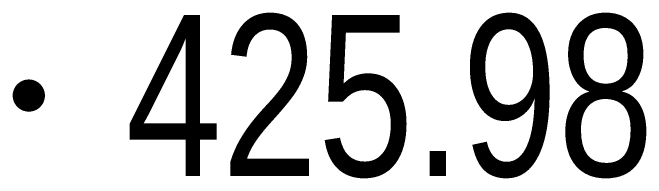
# Model space of a CAD drawing. Header units: millimetres. Extents: x 7408 to 22184, y -2085 to 5798.
# Drawn here: x 22145.099 to 22149.025, y 5591.177 to 5592.206 of the extents above; entities that cross this region are included whole.
import ezdxf
from ezdxf.enums import TextEntityAlignment as Align

# ---------------------------------------------------------------- set-up
doc = ezdxf.new("R2010")
doc.units = ezdxf.units.MM
doc.layers.add('GCD', color=252, linetype='Continuous')
doc.styles.add('HZ', font='jzfz_ena.shx', dxfattribs={"width": 0.7, "bigfont": 'jzfz_cna.shx'})

# ---------------------------------------------------------------- blocks, each defined once
blk = doc.blocks.new('GC200')
at = {"linetype": 'Continuous', "const_width": 0.2, "flags": 128}
blk.add_lwpolyline([(-0.1, 0, 1), (0.1, 0, 1)], format="xyb", close=True, dxfattribs=at)

msp = doc.modelspace()

# ---------------------------------------------------------------- block references
at = {"layer": 'GCD', "linetype": 'Continuous'}
ref = msp.add_blockref('GC200', (22145.199, 5591.691, 425.981), dxfattribs=dict(at, xscale=0.5, yscale=0.5, zscale=0.5))
ref.add_attrib('height', '425.98', dxfattribs={"linetype": 'Continuous', "height": 1, "style": 'HZ', "width": 0.8}).set_placement((22145.799, 5591.691, 425.981), align=Align.MIDDLE_LEFT)
ref = msp.add_blockref('GC200', (22145.199, 5591.691, 425.981), dxfattribs=dict(at, xscale=0.5, yscale=0.5, zscale=0.5))
ref.add_attrib('height', '425.98', dxfattribs={"linetype": 'Continuous', "height": 1, "style": 'HZ', "width": 0.8}).set_placement((22145.799, 5591.691, 425.981), align=Align.MIDDLE_LEFT)

doc.saveas('drawing.dxf')
